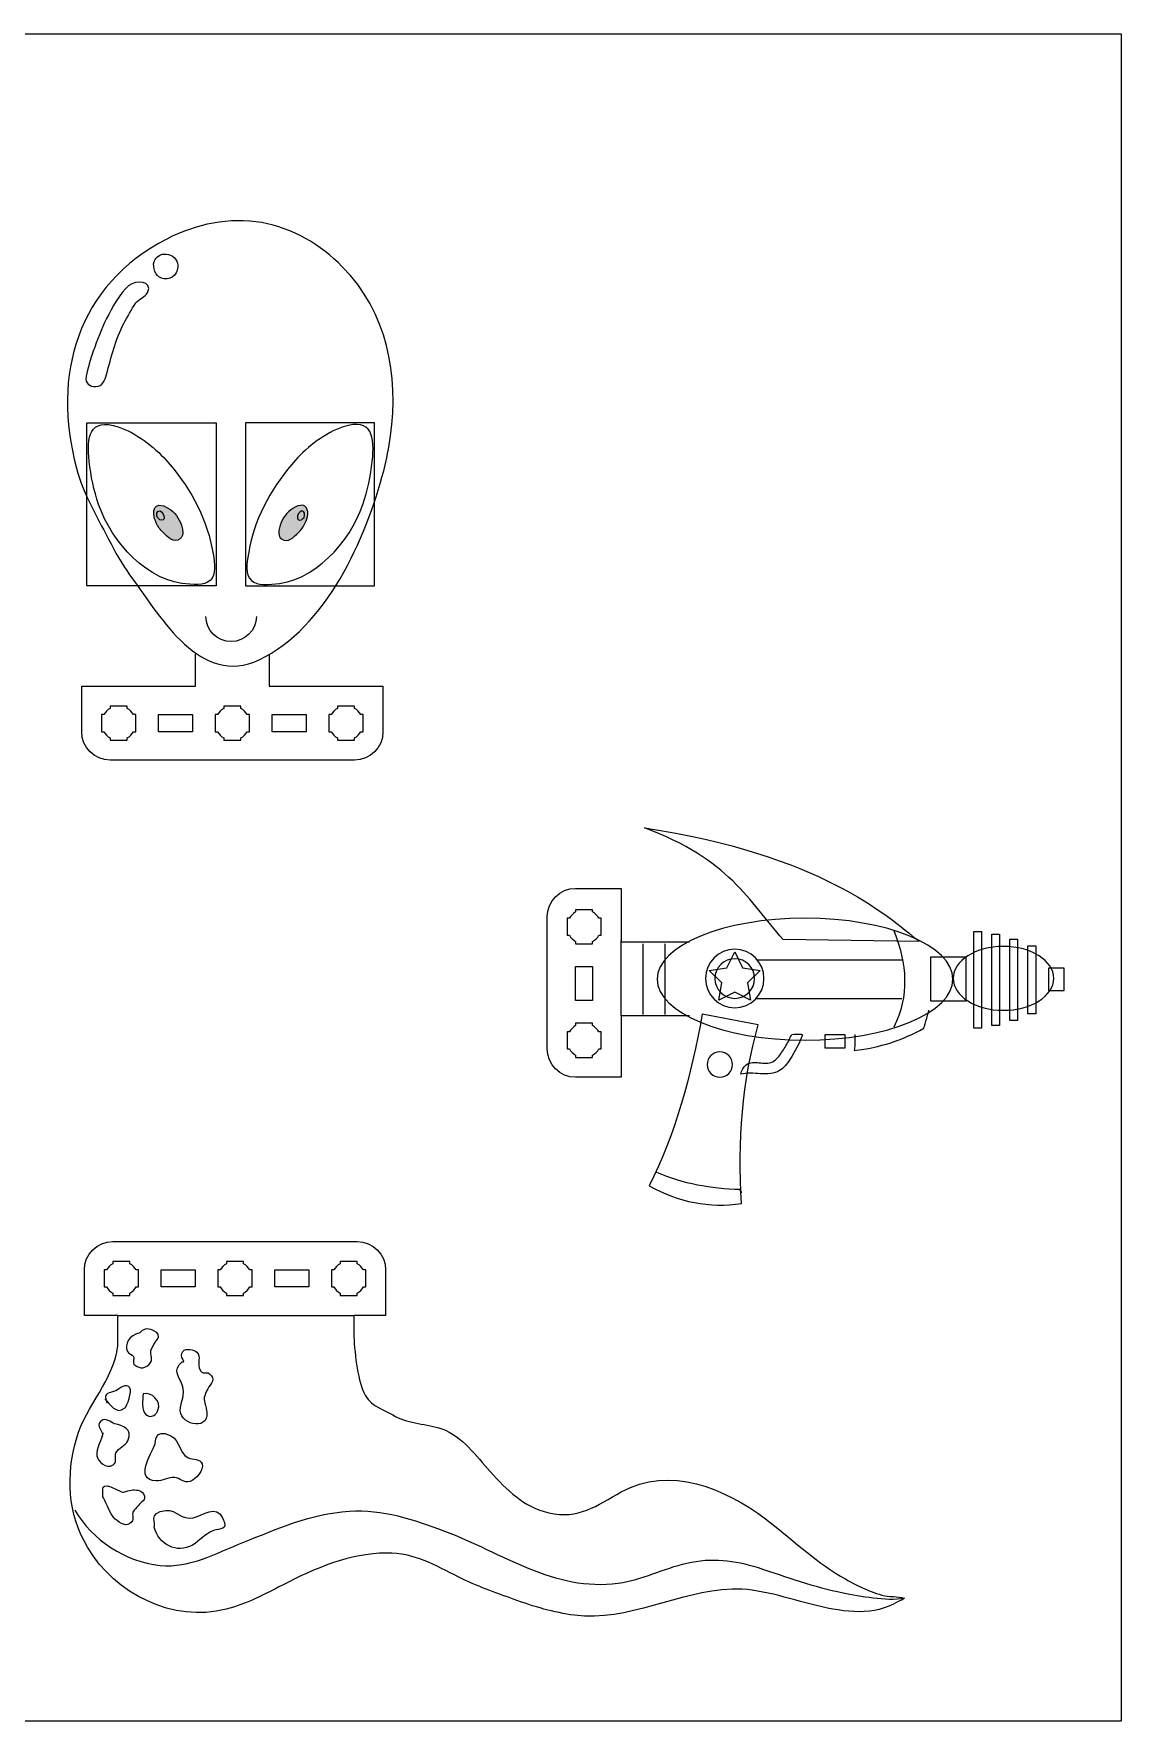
# Model space of a CAD drawing. Extents: x 0 to 879, y 0 to 842.
# Drawn here: x 336 to 879, y 0 to 842 of the extents above; entities that cross this region are included whole.
import ezdxf

# ---------------------------------------------------------------- set-up
doc = ezdxf.new("R2010")
doc.units = 0
doc.header["$MEASUREMENT"] = 0
doc.layers.add('LAYER_1', color=7, linetype='CONTINUOUS')

# ---------------------------------------------------------------- blocks, each defined once
blk = doc.blocks.new('BLOCK_4')
at = {"layer": 'LAYER_1'}
h = blk.add_hatch(color=250, dxfattribs=at)
h.dxf.hatch_style = 2
edge = h.paths.add_edge_path()
edge.add_spline(control_points=[(396.13, 602.17), (396.23, 600.66), (396.72, 599.1), (397.33, 597.82), (398.18, 596.04), (399.38, 594.43), (400.75, 593.06), (402.84, 590.98), (406.19, 587.37), (409.26, 589.93), (410.88, 591.29), (410.69, 593.6), (410.23, 595.46), (409.39, 598.89), (407.41, 602.32), (404.56, 604.41), (402.11, 606.21), (397.01, 608.62), (396.2, 603.95), (396.1, 603.38), (396.08, 602.78), (396.13, 602.17)], knot_values=[0, 0, 0, 0, 1, 1, 1, 2, 2, 2, 3, 3, 3, 4, 4, 4, 5, 5, 5, 6, 6, 6, 7, 7, 7, 7], degree=3, periodic=0)
edge.add_line((396.13, 602.17), (396.13, 602.17))
blk.add_lwpolyline([(362.79, 647.74), (427.2, 647.74), (427.2, 566.41), (362.79, 566.41), (362.79, 647.74)], dxfattribs=at)
for points, knots in [([(402.29, 629.15), (396.13, 636), (387.2, 642.83), (378.41, 645.74), (363.83, 650.57), (362.65, 640.67), (363.93, 628.55), (364.7, 621.34), (366.22, 614.01), (368.62, 607.09), (375.22, 588.08), (392.83, 568.17), (414.06, 567.24), (419.94, 566.98), (424.18, 567.05), (425.92, 571.86), (427.25, 575.55), (425.76, 581.86), (425.08, 585.56), (422.16, 601.41), (412.96, 617.28), (402.29, 629.15)], [0, 0, 0, 0, 1, 1, 1, 2, 2, 2, 3, 3, 3, 4, 4, 4, 5, 5, 5, 6, 6, 6, 7, 7, 7, 7]), ([(396.13, 602.17), (396.23, 600.66), (396.72, 599.1), (397.33, 597.82), (398.18, 596.04), (399.38, 594.43), (400.75, 593.06), (402.84, 590.98), (406.19, 587.37), (409.26, 589.93), (410.88, 591.29), (410.69, 593.6), (410.23, 595.46), (409.39, 598.89), (407.41, 602.32), (404.56, 604.41), (402.11, 606.21), (397.01, 608.62), (396.2, 603.95), (396.1, 603.38), (396.08, 602.78), (396.13, 602.17)], [0, 0, 0, 0, 1, 1, 1, 2, 2, 2, 3, 3, 3, 4, 4, 4, 5, 5, 5, 6, 6, 6, 7, 7, 7, 7]), ([(401.23, 600.28), (401.44, 601.63), (400.24, 603.67), (399.12, 603.86), (397.43, 604.13), (397.34, 601.49), (397.97, 600.55), (398.44, 599.86), (399.84, 598.74), (400.71, 599.37), (401.01, 599.59), (401.17, 599.91), (401.23, 600.28)], [0, 0, 0, 0, 1, 1, 1, 2, 2, 2, 3, 3, 3, 4, 4, 4, 4])]:
    blk.add_open_spline(points, degree=3, knots=knots, dxfattribs=at)
at = {"layer": 'LAYER_1', "color": 250}
for points in [[(402.29, 629.15), (396.13, 636), (387.2, 642.83), (378.41, 645.74), (363.83, 650.57), (362.65, 640.67), (363.93, 628.55), (364.7, 621.34), (366.22, 614.01), (368.62, 607.09), (375.22, 588.08), (392.83, 568.17), (414.06, 567.24), (419.94, 566.98), (424.18, 567.05), (425.92, 571.86), (427.25, 575.55), (425.76, 581.86), (425.08, 585.56), (422.16, 601.41), (412.96, 617.28), (402.29, 629.15)], [(396.13, 602.17), (396.23, 600.66), (396.72, 599.1), (397.33, 597.82), (398.18, 596.04), (399.38, 594.43), (400.75, 593.06), (402.84, 590.98), (406.19, 587.37), (409.26, 589.93), (410.88, 591.29), (410.69, 593.6), (410.23, 595.46), (409.39, 598.89), (407.41, 602.32), (404.56, 604.41), (402.11, 606.21), (397.01, 608.62), (396.2, 603.95), (396.1, 603.38), (396.08, 602.78), (396.13, 602.17)]]:
    blk.add_open_spline(points, degree=3, knots=[0, 0, 0, 0, 1, 1, 1, 2, 2, 2, 3, 3, 3, 4, 4, 4, 5, 5, 5, 6, 6, 6, 7, 7, 7, 7], dxfattribs=at)
blk = doc.blocks.new('BLOCK_5')
at = {"layer": 'LAYER_1'}
h = blk.add_hatch(color=250, dxfattribs=at)
h.dxf.hatch_style = 2
edge = h.paths.add_edge_path()
edge.add_spline(control_points=[(472.87, 602.17), (472.76, 600.66), (472.27, 599.09), (471.67, 597.82), (470.82, 596.04), (469.62, 594.43), (468.24, 593.06), (466.16, 590.98), (462.81, 587.37), (459.74, 589.93), (458.11, 591.29), (458.31, 593.6), (458.77, 595.46), (459.61, 598.89), (461.59, 602.32), (464.44, 604.41), (466.89, 606.21), (471.99, 608.62), (472.8, 603.95), (472.89, 603.38), (472.91, 602.78), (472.87, 602.17)], knot_values=[0, 0, 0, 0, 1, 1, 1, 2, 2, 2, 3, 3, 3, 4, 4, 4, 5, 5, 5, 6, 6, 6, 7, 7, 7, 7], degree=3, periodic=0)
edge.add_line((472.87, 602.17), (472.87, 602.17))
blk.add_lwpolyline([(506.2, 647.74), (441.79, 647.74), (441.79, 566.41), (506.2, 566.41), (506.2, 647.74)], dxfattribs=at)
for points, knots in [([(466.71, 629.15), (472.87, 636), (481.79, 642.83), (490.58, 645.74), (505.17, 650.57), (506.35, 640.67), (505.06, 628.55), (504.29, 621.34), (502.77, 614.01), (500.37, 607.09), (493.78, 588.08), (476.17, 568.17), (454.94, 567.24), (449.05, 566.98), (444.82, 567.05), (443.08, 571.85), (441.74, 575.55), (443.23, 581.86), (443.91, 585.56), (446.84, 601.41), (456.04, 617.28), (466.71, 629.15)], [0, 0, 0, 0, 1, 1, 1, 2, 2, 2, 3, 3, 3, 4, 4, 4, 5, 5, 5, 6, 6, 6, 7, 7, 7, 7]), ([(472.87, 602.17), (472.76, 600.66), (472.27, 599.09), (471.67, 597.82), (470.82, 596.04), (469.62, 594.43), (468.24, 593.06), (466.16, 590.98), (462.81, 587.37), (459.74, 589.93), (458.11, 591.29), (458.31, 593.6), (458.77, 595.46), (459.61, 598.89), (461.59, 602.32), (464.44, 604.41), (466.89, 606.21), (471.99, 608.62), (472.8, 603.95), (472.89, 603.38), (472.91, 602.78), (472.87, 602.17)], [0, 0, 0, 0, 1, 1, 1, 2, 2, 2, 3, 3, 3, 4, 4, 4, 5, 5, 5, 6, 6, 6, 7, 7, 7, 7]), ([(467.77, 600.28), (467.56, 601.63), (468.75, 603.67), (469.88, 603.86), (471.56, 604.13), (471.66, 601.49), (471.03, 600.55), (470.56, 599.86), (469.15, 598.74), (468.29, 599.37), (467.99, 599.59), (467.83, 599.91), (467.77, 600.28)], [0, 0, 0, 0, 1, 1, 1, 2, 2, 2, 3, 3, 3, 4, 4, 4, 4])]:
    blk.add_open_spline(points, degree=3, knots=knots, dxfattribs=at)
at = {"layer": 'LAYER_1', "color": 250}
for points in [[(466.71, 629.15), (472.87, 636), (481.79, 642.83), (490.58, 645.74), (505.17, 650.57), (506.35, 640.67), (505.06, 628.55), (504.29, 621.34), (502.77, 614.01), (500.37, 607.09), (493.78, 588.08), (476.17, 568.17), (454.94, 567.24), (449.05, 566.98), (444.82, 567.05), (443.08, 571.85), (441.74, 575.55), (443.23, 581.86), (443.91, 585.56), (446.84, 601.41), (456.04, 617.28), (466.71, 629.15)], [(472.87, 602.17), (472.76, 600.66), (472.27, 599.09), (471.67, 597.82), (470.82, 596.04), (469.62, 594.43), (468.24, 593.06), (466.16, 590.98), (462.81, 587.37), (459.74, 589.93), (458.11, 591.29), (458.31, 593.6), (458.77, 595.46), (459.61, 598.89), (461.59, 602.32), (464.44, 604.41), (466.89, 606.21), (471.99, 608.62), (472.8, 603.95), (472.89, 603.38), (472.91, 602.78), (472.87, 602.17)]]:
    blk.add_open_spline(points, degree=3, knots=[0, 0, 0, 0, 1, 1, 1, 2, 2, 2, 3, 3, 3, 4, 4, 4, 5, 5, 5, 6, 6, 6, 7, 7, 7, 7], dxfattribs=at)
blk = doc.blocks.new('BLOCK_2')
at = {"layer": 'LAYER_1'}
for points in [[(0, 841.89), (878.58, 841.89), (878.58, 0), (0, 0), (0, 841.89)], [(808.92, 345.72), (805.08, 345.72), (805.08, 394.06), (808.92, 394.06), (808.92, 345.72)], [(817.92, 347.13), (814.08, 347.13), (814.08, 392.65), (817.92, 392.65), (817.92, 347.13)], [(826.92, 349.65), (823.08, 349.65), (823.08, 390.13), (826.92, 390.13), (826.92, 349.65)], [(685.83, 383.85), (689.76, 375.89), (698.55, 374.61), (692.19, 368.42), (693.69, 359.67), (685.83, 363.8), (677.98, 359.67), (679.48, 368.42), (673.12, 374.61), (681.91, 375.89), (685.83, 383.85)], [(801.25, 381.12), (783.45, 381.12), (783.45, 359.45), (801.25, 359.45), (801.25, 381.12)], [(835.92, 352.9), (832.08, 352.9), (832.08, 386.88), (835.92, 386.88), (835.92, 352.9)], [(850.08, 375.64), (842.31, 375.64), (842.31, 364.54), (850.08, 364.54), (850.08, 375.64)]]:
    blk.add_lwpolyline(points, dxfattribs=at)
at = {"layer": 'LAYER_1', "color": 7}
for points in [[(398.42, 502.19), (415.43, 502.19), (415.43, 493.68), (398.42, 493.68), (398.42, 502.19)], [(455.11, 502.19), (472.12, 502.19), (472.12, 493.68), (455.11, 493.68), (455.11, 502.19)], [(614.98, 359.52), (606.48, 359.52), (606.48, 376.53), (614.98, 376.53), (614.98, 359.52)], [(416.76, 216.65), (399.75, 216.65), (399.75, 225.16), (416.76, 225.16), (416.76, 216.65)], [(473.45, 216.65), (456.44, 216.65), (456.44, 225.16), (473.45, 225.16), (473.45, 216.65)]]:
    blk.add_lwpolyline(points, dxfattribs=at)
at = {"layer": 'LAYER_1', "color": 250}
for points in [[(629.16, 351.95), (629.16, 389.53)], [(640.09, 352.61), (640.09, 387.87)], [(651.09, 352.61), (651.09, 387.87)], [(808.92, 345.72), (805.08, 345.72), (805.08, 394.06), (808.92, 394.06), (808.92, 345.72)], [(817.92, 347.13), (814.08, 347.13), (814.08, 392.65), (817.92, 392.65), (817.92, 347.13)], [(826.92, 349.65), (823.08, 349.65), (823.08, 390.13), (826.92, 390.13), (826.92, 349.65)], [(685.83, 383.85), (689.76, 375.89), (698.55, 374.61), (692.19, 368.42), (693.69, 359.67), (685.83, 363.8), (677.98, 359.67), (679.48, 368.42), (673.12, 374.61), (681.91, 375.89), (685.83, 383.85)], [(697.05, 379.86), (769.21, 379.86)], [(801.25, 381.12), (783.45, 381.12), (783.45, 359.45), (801.25, 359.45), (801.25, 381.12)], [(835.92, 352.9), (832.08, 352.9), (832.08, 386.88), (835.92, 386.88), (835.92, 352.9)], [(850.08, 375.64), (842.31, 375.64), (842.31, 364.54), (850.08, 364.54), (850.08, 375.64)], [(696.55, 360.64), (769.21, 360.64)], [(740.75, 335.72), (730.88, 335.72), (730.88, 342.68), (740.75, 342.68), (740.75, 335.72)], [(378.17, 202.48), (415.02, 202.48)], [(415.03, 202.49), (459.17, 202.49)], [(459.16, 202.48), (495.8, 202.48)]]:
    blk.add_lwpolyline(points, dxfattribs=at)
for points, knots in [([(514.19, 641.23), (513.39, 635.4), (512.23, 629.61), (510.76, 623.91), (502.02, 590.05), (482.1, 545.48), (448.73, 529.6), (419.54, 515.71), (399.65, 550.76), (385.62, 569.85), (381.36, 575.64), (378.06, 580.98), (374.8, 587.34), (368.37, 599.89), (361.26, 611.42), (357.55, 625.22), (345.04, 671.76), (358.01, 716.53), (402.61, 739.48), (417.12, 746.95), (433.95, 750.49), (450.03, 747.66), (465.29, 744.98), (479.25, 736.7), (490.14, 725.68), (512.66, 702.89), (518.34, 671.61), (514.19, 641.23)], [0, 0, 0, 0, 1, 1, 1, 2, 2, 2, 3, 3, 3, 4, 4, 4, 5, 5, 5, 6, 6, 6, 7, 7, 7, 8, 8, 8, 9, 9, 9, 9]), ([(408.04, 725.2), (408.37, 728.4), (406.51, 731.01), (403.41, 731.76), (400.19, 732.55), (398.17, 731.29), (396.72, 729.23), (395.05, 727.09), (396.59, 721.88), (398.64, 720.57), (402.02, 718.4), (406.69, 719.8), (407.82, 724), (407.93, 724.4), (408, 724.81), (408.04, 725.2)], [0, 0, 0, 0, 1, 1, 1, 2, 2, 2, 3, 3, 3, 4, 4, 4, 5, 5, 5, 5]), ([(362.33, 670.62), (362.35, 670.75), (362.37, 670.88), (362.4, 671.01), (363.18, 674.87), (364.59, 679.73), (365.92, 683.49), (367.93, 689.12), (369.84, 694.45), (372.6, 699.77), (375.46, 705.28), (378.85, 712.2), (383.7, 716.26), (387.04, 719.05), (395.85, 718.75), (393.01, 712.83), (391.93, 710.57), (388.7, 709.71), (387.17, 707.57), (384.95, 704.48), (382.96, 700.68), (381.17, 697.31), (376.83, 689.13), (375.06, 680.64), (372.51, 671.89), (371.62, 668.85), (370.7, 666.08), (367.17, 665.89), (364.02, 665.72), (361.89, 667.49), (362.33, 670.62)], [0, 0, 0, 0, 1, 1, 1, 2, 2, 2, 3, 3, 3, 4, 4, 4, 5, 5, 5, 6, 6, 6, 7, 7, 7, 8, 8, 8, 9, 9, 9, 10, 10, 10, 10]), ([(777.82, 389.08), (761.55, 402.18), (728.14, 432.37), (640.78, 445.73), (683.1, 429.98), (692.83, 409.4), (709.94, 390.09), (709.94, 390.09), (777.82, 389.08), (777.82, 389.08)], [0, 0, 0, 0, 1, 1, 1, 2, 2, 2, 3, 3, 3, 3]), ([(663.26, 351.95), (663.26, 351.95), (629.16, 351.95), (629.16, 351.95), (629.16, 351.95), (629.16, 321.26), (629.16, 321.26), (629.16, 321.26), (606.48, 321.26), (606.48, 321.26), (598.65, 321.26), (592.31, 327.61), (592.31, 335.43), (592.31, 335.43), (592.31, 401.32), (592.31, 401.32), (592.31, 409.15), (598.65, 415.5), (606.48, 415.5), (606.48, 415.5), (629.16, 415.5), (629.16, 415.5), (629.16, 415.5), (629.16, 388.8), (629.16, 388.8), (629.16, 388.8), (663.26, 388.8), (663.26, 388.8)], [0, 0, 0, 0, 1, 1, 1, 2, 2, 2, 3, 3, 3, 4, 4, 4, 5, 5, 5, 6, 6, 6, 7, 7, 7, 8, 8, 8, 9, 9, 9, 9]), ([(794.68, 370.21), (794.68, 353.41), (761.66, 339.79), (720.92, 339.79), (680.17, 339.79), (647.15, 353.41), (647.15, 370.21), (647.15, 387.01), (680.17, 400.63), (720.92, 400.63), (761.66, 400.63), (794.68, 387.01), (794.68, 370.21)], [0, 0, 0, 0, 1, 1, 1, 2, 2, 2, 3, 3, 3, 4, 4, 4, 4]), ([(700.42, 370.53), (700.42, 362.48), (693.89, 355.95), (685.83, 355.95), (677.78, 355.95), (671.25, 362.48), (671.25, 370.53), (671.25, 378.59), (677.78, 385.12), (685.83, 385.12), (693.89, 385.12), (700.42, 378.59), (700.42, 370.53)], [0, 0, 0, 0, 1, 1, 1, 2, 2, 2, 3, 3, 3, 4, 4, 4, 4]), ([(695.73, 370.53), (695.73, 365.07), (691.3, 360.64), (685.83, 360.64), (680.37, 360.64), (675.94, 365.07), (675.94, 370.53), (675.94, 376), (680.37, 380.43), (685.83, 380.43), (691.3, 380.43), (695.73, 376), (695.73, 370.53)], [0, 0, 0, 0, 1, 1, 1, 2, 2, 2, 3, 3, 3, 4, 4, 4, 4]), ([(844.92, 370.62), (844.92, 361.82), (833.69, 354.68), (819.83, 354.68), (805.98, 354.68), (794.75, 361.82), (794.75, 370.62), (794.75, 379.42), (805.98, 386.56), (819.83, 386.56), (833.69, 386.56), (844.92, 379.42), (844.92, 370.62)], [0, 0, 0, 0, 1, 1, 1, 2, 2, 2, 3, 3, 3, 4, 4, 4, 4]), ([(745.75, 342.65), (745.75, 342.65), (745.95, 337.08), (745.44, 334.6), (758.29, 336.1), (769.5, 339.79), (780.14, 345.78), (780.14, 345.78), (781.95, 352.3), (782.71, 354.68)], [0, 0, 0, 0, 1, 1, 1, 2, 2, 2, 3, 3, 3, 3]), ([(689.19, 258.3), (673.19, 255.97), (657.86, 258.93), (643.2, 267.11), (656.06, 292.68), (664.05, 321.83), (669.67, 352.74), (669.67, 352.74), (697.6, 347.38), (697.6, 347.38), (689.54, 319.36), (687.21, 289.51), (689.19, 258.3)], [0, 0, 0, 0, 1, 1, 1, 2, 2, 2, 3, 3, 3, 4, 4, 4, 4]), ([(719.56, 342.51), (718.05, 337.89), (715.93, 334.14), (713.29, 330.07), (711.92, 327.97), (710.36, 325.9), (708.2, 324.62), (705.38, 322.95), (701.91, 322.86), (698.63, 323.05), (695.35, 323.23), (692.01, 323.64), (688.83, 322.81), (689.33, 324.58), (690.05, 326.4), (691.52, 327.5), (693.33, 328.84), (695.79, 328.77), (698.03, 328.53), (700.26, 328.29), (702.64, 327.97), (704.67, 328.94), (705.91, 329.54), (706.88, 330.55), (707.75, 331.61), (709.13, 333.29), (710.31, 335.12), (711.38, 337.01), (711.93, 337.97), (712.45, 338.95), (712.94, 339.93), (713.37, 340.78), (713.69, 341.92), (714.32, 342.64)], [0, 0, 0, 0, 1, 1, 1, 2, 2, 2, 3, 3, 3, 4, 4, 4, 5, 5, 5, 6, 6, 6, 7, 7, 7, 8, 8, 8, 9, 9, 9, 10, 10, 10, 11, 11, 11, 11]), ([(684.72, 327.62), (684.72, 324.14), (681.89, 321.31), (678.4, 321.31), (674.91, 321.31), (672.08, 324.14), (672.08, 327.62), (672.08, 331.11), (674.91, 333.94), (678.4, 333.94), (681.89, 333.94), (684.72, 331.11), (684.72, 327.62)], [0, 0, 0, 0, 1, 1, 1, 2, 2, 2, 3, 3, 3, 4, 4, 4, 4]), ([(646.77, 273.87), (660.08, 268.29), (674.03, 265.82), (688.35, 265.38), (688.2, 264.87), (689.24, 263.99), (689.08, 263.59)], [0, 0, 0, 0, 1, 1, 1, 2, 2, 2, 2]), ([(361.49, 219.08), (361.49, 219.08), (361.49, 202.49), (361.49, 202.49), (361.49, 202.49), (378.18, 202.49), (378.18, 202.49), (378.18, 202.49), (378.18, 189.47), (378.19, 187.23), (376.51, 171.02), (362.18, 157.01), (357.67, 141.35), (352.24, 122.54), (353.12, 103.65), (363.08, 86.77), (376.92, 63.31), (405.8, 49.13), (432.2, 55.87), (442.35, 58.46), (451.05, 63.09), (460.26, 67.9), (476.43, 76.36), (493.58, 83.64), (512.22, 83.93), (525.89, 84.14), (536.52, 77.8), (548.25, 71.86), (556.74, 67.57), (566.9, 64.05), (575.86, 60.77), (585.48, 57.25), (595.72, 54.2), (605.89, 52.88), (632.73, 49.39), (657.46, 64.9), (684.47, 65.93), (710.7, 66.94), (743.19, 45.06), (767.32, 59.71), (768.44, 60.19), (769.53, 60.74), (770.56, 61.41), (766.96, 62.47), (762.96, 61.92), (759.19, 62.97), (751.88, 64.99), (745.1, 68.58), (738.6, 72.39), (725.07, 80.34), (713.64, 91.59), (701.14, 101.01), (681.2, 116.04), (653.23, 127.92), (629.24, 114.43), (617.15, 107.62), (607.69, 100.53), (593.16, 103.98), (580.5, 106.98), (572.33, 115.29), (563.93, 124.57), (556.84, 132.41), (550.01, 142.16), (539.71, 145.91), (532.46, 148.56), (523.45, 148.22), (516.73, 152.08), (508.99, 156.51), (503.23, 157.35), (500.21, 165.49), (497.39, 173.09), (495.81, 187.04), (495.81, 195.39), (495.81, 195.39), (495.81, 202.49), (495.81, 202.49), (495.81, 202.49), (511.72, 202.49), (511.72, 202.49), (511.72, 202.49), (511.72, 225.16), (511.72, 225.16), (511.72, 232.99), (505.38, 239.34), (497.55, 239.34), (497.55, 239.34), (375.66, 239.34), (375.66, 239.34), (367.83, 239.34), (361.49, 232.99), (361.49, 225.16), (361.49, 225.16), (361.49, 219.08), (361.49, 219.08)], [0, 0, 0, 0, 1, 1, 1, 2, 2, 2, 3, 3, 3, 4, 4, 4, 5, 5, 5, 6, 6, 6, 7, 7, 7, 8, 8, 8, 9, 9, 9, 10, 10, 10, 11, 11, 11, 12, 12, 12, 13, 13, 13, 14, 14, 14, 15, 15, 15, 16, 16, 16, 17, 17, 17, 18, 18, 18, 19, 19, 19, 20, 20, 20, 21, 21, 21, 22, 22, 22, 23, 23, 23, 24, 24, 24, 25, 25, 25, 26, 26, 26, 27, 27, 27, 28, 28, 28, 29, 29, 29, 30, 30, 30, 31, 31, 31, 31]), ([(394.94, 181.71), (395.14, 180.47), (395.13, 179.32), (393.65, 177.88), (391.15, 175.45), (388.01, 176.22), (386.23, 178.14), (385.74, 178.66), (386.39, 181.16), (385.98, 181.93), (385.44, 182.95), (383.38, 183.39), (382.98, 184.39), (381.47, 188.17), (383.57, 192.46), (389.17, 193.83), (390.71, 195.48), (392.52, 196.46), (395.75, 195.01), (402.09, 192.17), (395.45, 189.44), (394.72, 184.89), (394.53, 183.67), (394.8, 182.67), (394.94, 181.71)], [0, 0, 0, 0, 1, 1, 1, 2, 2, 2, 3, 3, 3, 4, 4, 4, 5, 5, 5, 6, 6, 6, 7, 7, 7, 8, 8, 8, 8]), ([(410.25, 179.39), (405.36, 174.9), (408.54, 172.46), (410.26, 167.91), (412.32, 162.46), (409.2, 159.74), (409.35, 154.85), (409.58, 147.49), (425.26, 144.33), (422.25, 156.16), (421.19, 160.32), (420.57, 160.85), (422.49, 164.94), (423.64, 167.37), (426.96, 169.92), (424.96, 172.39), (422.17, 175.83), (420.39, 171.38), (418.74, 176.34), (417.9, 178.88), (419.73, 181.93), (417.56, 184.16), (416.24, 185.53), (412.15, 186.26), (410.61, 184.54), (408.21, 181.84), (413.06, 178.46), (410.25, 179.39)], [0, 0, 0, 0, 1, 1, 1, 2, 2, 2, 3, 3, 3, 4, 4, 4, 5, 5, 5, 6, 6, 6, 7, 7, 7, 8, 8, 8, 9, 9, 9, 9]), ([(371.75, 160.89), (374.19, 158.17), (377.47, 152.86), (381.52, 156.13), (383, 157.34), (385.32, 164.53), (384.15, 166.29), (382.22, 169.2), (378.91, 165.66), (377.25, 164.89), (374.24, 163.5), (370.44, 164.52), (372.75, 158.89)], [0, 0, 0, 0, 1, 1, 1, 2, 2, 2, 3, 3, 3, 4, 4, 4, 4]), ([(397.24, 153.52), (395.96, 152.01), (394.07, 151.51), (392.22, 152.97), (389.75, 154.92), (390.7, 160.53), (390.76, 163.27), (394.85, 164.65), (400.06, 159.6), (398.21, 155.14), (397.95, 154.53), (397.62, 153.98), (397.24, 153.52)], [0, 0, 0, 0, 1, 1, 1, 2, 2, 2, 3, 3, 3, 4, 4, 4, 4]), ([(370.75, 143.89), (370.46, 140.81), (367.13, 136.06), (367.75, 132.39), (368.21, 129.72), (372.37, 125.63), (375.78, 127.87), (378.31, 129.51), (376.25, 131.79), (377.22, 133.91), (378.42, 136.5), (381.94, 137.32), (383.16, 139.89), (386.11, 146.1), (380.36, 147.39), (376.64, 148.38), (374.48, 148.95), (372.15, 151.92), (369.76, 149.79), (366.65, 147), (371.7, 144.77), (370.25, 141.89)], [0, 0, 0, 0, 1, 1, 1, 2, 2, 2, 3, 3, 3, 4, 4, 4, 5, 5, 5, 6, 6, 6, 7, 7, 7, 7]), ([(396.75, 138.39), (394.96, 132.99), (386.24, 120.67), (397.25, 119.88), (400.52, 119.64), (403.09, 122), (406.44, 121.64), (409.38, 121.33), (410.98, 118.67), (414.29, 119.62), (416.78, 120.33), (421.31, 125.48), (420.29, 128.41), (419.32, 131.18), (415.62, 130.25), (413.28, 131.5), (408.15, 134.24), (409.57, 139.97), (404.56, 142.45), (395.98, 146.71), (397.07, 138.51), (396.75, 138.39)], [0, 0, 0, 0, 1, 1, 1, 2, 2, 2, 3, 3, 3, 4, 4, 4, 5, 5, 5, 6, 6, 6, 7, 7, 7, 7]), ([(370.75, 111.89), (371.39, 111.98), (374.17, 103.08), (376.87, 100.87), (379.43, 98.76), (382.64, 96.49), (385.16, 99.49), (386.34, 100.91), (385.12, 102.88), (385.74, 104.28), (386.54, 106.1), (387.25, 106.05), (388.28, 107.51), (389.67, 109.52), (392.67, 110.17), (391, 113.39), (389.99, 115.37), (386.91, 115.63), (384.76, 115.3), (379.77, 114.54), (382.32, 113.15), (377.49, 115.66), (368.87, 120.13), (370.88, 115.35), (370.75, 111.89)], [0, 0, 0, 0, 1, 1, 1, 2, 2, 2, 3, 3, 3, 4, 4, 4, 5, 5, 5, 6, 6, 6, 7, 7, 7, 8, 8, 8, 8]), ([(356.75, 105.39), (365.37, 90.26), (382.06, 79.55), (399.24, 77.77), (413.98, 76.24), (427.34, 83.92), (440.49, 89.14), (458.11, 96.13), (474.16, 103.54), (493.54, 104.79), (510.23, 105.87), (525.63, 100.67), (541.05, 94.9), (569.53, 84.23), (595.81, 64.49), (627.76, 68.91), (639.52, 70.53), (650.39, 76.22), (661.99, 78.91), (674.19, 81.74), (685.69, 80.44), (697.46, 76.63), (711.59, 72.07), (725.25, 66.97), (739.83, 64.13), (748.59, 62.44), (760.75, 59.89), (770.56, 61.41)], [0, 0, 0, 0, 1, 1, 1, 2, 2, 2, 3, 3, 3, 4, 4, 4, 5, 5, 5, 6, 6, 6, 7, 7, 7, 8, 8, 8, 9, 9, 9, 9]), ([(396.25, 96.89), (398.57, 88.37), (407.56, 83.23), (415.5, 87.92), (418.86, 89.9), (421.66, 93.47), (425.81, 95.12), (429.24, 96.47), (433.38, 94.86), (430.56, 101.09), (427.19, 108.54), (420.8, 102.56), (415.76, 101.49), (409.88, 100.24), (407.6, 105.64), (402.04, 105.14), (392.95, 104.31), (397.52, 98.17), (396.25, 96.89)], [0, 0, 0, 0, 1, 1, 1, 2, 2, 2, 3, 3, 3, 4, 4, 4, 5, 5, 5, 6, 6, 6, 6])]:
    blk.add_open_spline(points, degree=3, knots=knots, dxfattribs=at)
at = {"layer": 'LAYER_1', "color": 7}
for points, knots in [([(447.26, 551.23), (447.26, 551.23), (447.26, 551.23), (447.26, 551.23), (447.26, 544.28), (441.61, 538.63), (434.66, 538.63), (434.66, 538.63), (434.68, 538.63), (434.68, 538.63), (427.72, 538.63), (422.08, 544.28), (422.08, 551.23)], [0, 0, 0, 0, 1, 1, 1, 2, 2, 2, 3, 3, 3, 4, 4, 4, 4]), ([(453.7, 532.33), (453.7, 532.33), (453.7, 516.36), (453.7, 516.36), (453.7, 516.36), (510.39, 516.36), (510.39, 516.36), (510.39, 516.36), (510.39, 493.68), (510.39, 493.68), (510.39, 485.86), (504.04, 479.51), (496.22, 479.51), (496.22, 479.51), (374.33, 479.51), (374.33, 479.51), (366.5, 479.51), (360.15, 485.86), (360.15, 493.68), (360.15, 493.68), (360.15, 516.36), (360.15, 516.36), (360.15, 516.36), (416.85, 516.36), (416.85, 516.36), (416.85, 516.36), (416.85, 532.33), (416.85, 532.33)], [0, 0, 0, 0, 1, 1, 1, 2, 2, 2, 3, 3, 3, 4, 4, 4, 5, 5, 5, 6, 6, 6, 7, 7, 7, 8, 8, 8, 9, 9, 9, 9]), ([(370.07, 502.19), (370.07, 502.19), (371.21, 502.19), (371.21, 502.19), (371.96, 503.48), (373.03, 504.55), (374.33, 505.3), (374.33, 505.3), (374.33, 506.44), (374.33, 506.44), (374.33, 506.44), (378.58, 506.44), (378.58, 506.44), (378.58, 506.44), (382.83, 506.44), (382.83, 506.44), (382.83, 506.44), (382.83, 505.3), (382.83, 505.3), (384.12, 504.55), (385.2, 503.48), (385.94, 502.19), (385.94, 502.19), (387.08, 502.19), (387.08, 502.19), (387.08, 502.19), (387.08, 497.93), (387.08, 497.93), (387.08, 497.93), (387.08, 493.68), (387.08, 493.68), (387.08, 493.68), (385.94, 493.68), (385.94, 493.68), (385.2, 492.39), (384.12, 491.31), (382.83, 490.57), (382.83, 490.57), (382.83, 489.43), (382.83, 489.43), (382.83, 489.43), (378.58, 489.43), (378.58, 489.43), (378.58, 489.43), (374.33, 489.43), (374.33, 489.43), (374.33, 489.43), (374.33, 490.57), (374.33, 490.57), (373.03, 491.31), (371.96, 492.39), (371.21, 493.68), (371.21, 493.68), (370.07, 493.68), (370.07, 493.68), (370.07, 493.68), (370.07, 497.93), (370.07, 497.93), (370.07, 497.93), (370.07, 502.19), (370.07, 502.19)], [0, 0, 0, 0, 1, 1, 1, 2, 2, 2, 3, 3, 3, 4, 4, 4, 5, 5, 5, 6, 6, 6, 7, 7, 7, 8, 8, 8, 9, 9, 9, 10, 10, 10, 11, 11, 11, 12, 12, 12, 13, 13, 13, 14, 14, 14, 15, 15, 15, 16, 16, 16, 17, 17, 17, 18, 18, 18, 19, 19, 19, 20, 20, 20, 20]), ([(426.77, 502.19), (426.77, 502.19), (427.9, 502.19), (427.9, 502.19), (428.65, 503.48), (429.73, 504.55), (431.02, 505.3), (431.02, 505.3), (431.02, 506.44), (431.02, 506.44), (431.02, 506.44), (435.27, 506.44), (435.27, 506.44), (435.27, 506.44), (439.52, 506.44), (439.52, 506.44), (439.52, 506.44), (439.52, 505.3), (439.52, 505.3), (440.81, 504.55), (441.89, 503.48), (442.64, 502.19), (442.64, 502.19), (443.77, 502.19), (443.77, 502.19), (443.77, 502.19), (443.77, 497.93), (443.77, 497.93), (443.77, 497.93), (443.77, 493.68), (443.77, 493.68), (443.77, 493.68), (442.64, 493.68), (442.64, 493.68), (441.89, 492.39), (440.81, 491.31), (439.52, 490.57), (439.52, 490.57), (439.52, 489.43), (439.52, 489.43), (439.52, 489.43), (435.27, 489.43), (435.27, 489.43), (435.27, 489.43), (431.02, 489.43), (431.02, 489.43), (431.02, 489.43), (431.02, 490.57), (431.02, 490.57), (429.73, 491.31), (428.65, 492.39), (427.9, 493.68), (427.9, 493.68), (426.77, 493.68), (426.77, 493.68), (426.77, 493.68), (426.77, 497.93), (426.77, 497.93), (426.77, 497.93), (426.77, 502.19), (426.77, 502.19)], [0, 0, 0, 0, 1, 1, 1, 2, 2, 2, 3, 3, 3, 4, 4, 4, 5, 5, 5, 6, 6, 6, 7, 7, 7, 8, 8, 8, 9, 9, 9, 10, 10, 10, 11, 11, 11, 12, 12, 12, 13, 13, 13, 14, 14, 14, 15, 15, 15, 16, 16, 16, 17, 17, 17, 18, 18, 18, 19, 19, 19, 20, 20, 20, 20]), ([(483.46, 502.19), (483.46, 502.19), (484.6, 502.19), (484.6, 502.19), (485.34, 503.48), (486.42, 504.55), (487.71, 505.3), (487.71, 505.3), (487.71, 506.44), (487.71, 506.44), (487.71, 506.44), (491.96, 506.44), (491.96, 506.44), (491.96, 506.44), (496.21, 506.44), (496.21, 506.44), (496.21, 506.44), (496.21, 505.3), (496.21, 505.3), (497.5, 504.55), (498.58, 503.48), (499.33, 502.19), (499.33, 502.19), (500.47, 502.19), (500.47, 502.19), (500.47, 502.19), (500.47, 497.93), (500.47, 497.93), (500.47, 497.93), (500.47, 493.68), (500.47, 493.68), (500.47, 493.68), (499.33, 493.68), (499.33, 493.68), (498.58, 492.39), (497.5, 491.31), (496.21, 490.57), (496.21, 490.57), (496.21, 489.43), (496.21, 489.43), (496.21, 489.43), (491.96, 489.43), (491.96, 489.43), (491.96, 489.43), (487.71, 489.43), (487.71, 489.43), (487.71, 489.43), (487.71, 490.57), (487.71, 490.57), (486.42, 491.31), (485.34, 492.39), (484.6, 493.68), (484.6, 493.68), (483.46, 493.68), (483.46, 493.68), (483.46, 493.68), (483.46, 497.93), (483.46, 497.93), (483.46, 497.93), (483.46, 502.19), (483.46, 502.19)], [0, 0, 0, 0, 1, 1, 1, 2, 2, 2, 3, 3, 3, 4, 4, 4, 5, 5, 5, 6, 6, 6, 7, 7, 7, 8, 8, 8, 9, 9, 9, 10, 10, 10, 11, 11, 11, 12, 12, 12, 13, 13, 13, 14, 14, 14, 15, 15, 15, 16, 16, 16, 17, 17, 17, 18, 18, 18, 19, 19, 19, 20, 20, 20, 20]), ([(619.23, 392.12), (619.23, 392.12), (618.1, 392.12), (618.1, 392.12), (617.35, 390.83), (616.27, 389.75), (614.98, 389.01), (614.98, 389.01), (614.98, 387.87), (614.98, 387.87), (614.98, 387.87), (610.73, 387.87), (610.73, 387.87), (610.73, 387.87), (606.48, 387.87), (606.48, 387.87), (606.48, 387.87), (606.48, 389.01), (606.48, 389.01), (605.19, 389.75), (604.11, 390.83), (603.36, 392.12), (603.36, 392.12), (602.23, 392.12), (602.23, 392.12), (602.23, 392.12), (602.23, 396.37), (602.23, 396.37), (602.23, 396.37), (602.23, 400.63), (602.23, 400.63), (602.23, 400.63), (603.36, 400.63), (603.36, 400.63), (604.11, 401.92), (605.19, 402.99), (606.48, 403.74), (606.48, 403.74), (606.48, 404.88), (606.48, 404.88), (606.48, 404.88), (610.73, 404.88), (610.73, 404.88), (610.73, 404.88), (614.98, 404.88), (614.98, 404.88), (614.98, 404.88), (614.98, 403.74), (614.98, 403.74), (616.27, 402.99), (617.35, 401.92), (618.1, 400.63), (618.1, 400.63), (619.23, 400.63), (619.23, 400.63), (619.23, 400.63), (619.23, 396.37), (619.23, 396.37), (619.23, 396.37), (619.23, 392.12), (619.23, 392.12)], [0, 0, 0, 0, 1, 1, 1, 2, 2, 2, 3, 3, 3, 4, 4, 4, 5, 5, 5, 6, 6, 6, 7, 7, 7, 8, 8, 8, 9, 9, 9, 10, 10, 10, 11, 11, 11, 12, 12, 12, 13, 13, 13, 14, 14, 14, 15, 15, 15, 16, 16, 16, 17, 17, 17, 18, 18, 18, 19, 19, 19, 20, 20, 20, 20]), ([(619.23, 335.43), (619.23, 335.43), (618.1, 335.43), (618.1, 335.43), (617.35, 334.14), (616.27, 333.06), (614.98, 332.32), (614.98, 332.32), (614.98, 331.18), (614.98, 331.18), (614.98, 331.18), (610.73, 331.18), (610.73, 331.18), (610.73, 331.18), (606.48, 331.18), (606.48, 331.18), (606.48, 331.18), (606.48, 332.32), (606.48, 332.32), (605.19, 333.06), (604.11, 334.14), (603.36, 335.43), (603.36, 335.43), (602.23, 335.43), (602.23, 335.43), (602.23, 335.43), (602.23, 339.68), (602.23, 339.68), (602.23, 339.68), (602.23, 343.93), (602.23, 343.93), (602.23, 343.93), (603.36, 343.93), (603.36, 343.93), (604.11, 345.22), (605.19, 346.3), (606.48, 347.05), (606.48, 347.05), (606.48, 348.19), (606.48, 348.19), (606.48, 348.19), (610.73, 348.19), (610.73, 348.19), (610.73, 348.19), (614.98, 348.19), (614.98, 348.19), (614.98, 348.19), (614.98, 347.05), (614.98, 347.05), (616.27, 346.3), (617.35, 345.22), (618.1, 343.93), (618.1, 343.93), (619.23, 343.93), (619.23, 343.93), (619.23, 343.93), (619.23, 339.68), (619.23, 339.68), (619.23, 339.68), (619.23, 335.43), (619.23, 335.43)], [0, 0, 0, 0, 1, 1, 1, 2, 2, 2, 3, 3, 3, 4, 4, 4, 5, 5, 5, 6, 6, 6, 7, 7, 7, 8, 8, 8, 9, 9, 9, 10, 10, 10, 11, 11, 11, 12, 12, 12, 13, 13, 13, 14, 14, 14, 15, 15, 15, 16, 16, 16, 17, 17, 17, 18, 18, 18, 19, 19, 19, 20, 20, 20, 20]), ([(388.41, 216.65), (388.41, 216.65), (387.27, 216.65), (387.27, 216.65), (386.53, 215.36), (385.45, 214.29), (384.16, 213.54), (384.16, 213.54), (384.16, 212.4), (384.16, 212.4), (384.16, 212.4), (379.91, 212.4), (379.91, 212.4), (379.91, 212.4), (375.65, 212.4), (375.65, 212.4), (375.65, 212.4), (375.65, 213.54), (375.65, 213.54), (374.36, 214.29), (373.29, 215.36), (372.54, 216.65), (372.54, 216.65), (371.4, 216.65), (371.4, 216.65), (371.4, 216.65), (371.4, 220.91), (371.4, 220.91), (371.4, 220.91), (371.4, 225.16), (371.4, 225.16), (371.4, 225.16), (372.54, 225.16), (372.54, 225.16), (373.29, 226.45), (374.36, 227.52), (375.65, 228.27), (375.65, 228.27), (375.65, 229.41), (375.65, 229.41), (375.65, 229.41), (379.91, 229.41), (379.91, 229.41), (379.91, 229.41), (384.16, 229.41), (384.16, 229.41), (384.16, 229.41), (384.16, 228.27), (384.16, 228.27), (385.45, 227.52), (386.53, 226.45), (387.27, 225.16), (387.27, 225.16), (388.41, 225.16), (388.41, 225.16), (388.41, 225.16), (388.41, 220.91), (388.41, 220.91), (388.41, 220.91), (388.41, 216.65), (388.41, 216.65)], [0, 0, 0, 0, 1, 1, 1, 2, 2, 2, 3, 3, 3, 4, 4, 4, 5, 5, 5, 6, 6, 6, 7, 7, 7, 8, 8, 8, 9, 9, 9, 10, 10, 10, 11, 11, 11, 12, 12, 12, 13, 13, 13, 14, 14, 14, 15, 15, 15, 16, 16, 16, 17, 17, 17, 18, 18, 18, 19, 19, 19, 20, 20, 20, 20]), ([(445.1, 216.65), (445.1, 216.65), (443.96, 216.65), (443.96, 216.65), (443.22, 215.36), (442.14, 214.29), (440.85, 213.54), (440.85, 213.54), (440.85, 212.4), (440.85, 212.4), (440.85, 212.4), (436.6, 212.4), (436.6, 212.4), (436.6, 212.4), (432.35, 212.4), (432.35, 212.4), (432.35, 212.4), (432.35, 213.54), (432.35, 213.54), (431.06, 214.29), (429.98, 215.36), (429.23, 216.65), (429.23, 216.65), (428.1, 216.65), (428.1, 216.65), (428.1, 216.65), (428.1, 220.91), (428.1, 220.91), (428.1, 220.91), (428.1, 225.16), (428.1, 225.16), (428.1, 225.16), (429.23, 225.16), (429.23, 225.16), (429.98, 226.45), (431.06, 227.52), (432.35, 228.27), (432.35, 228.27), (432.35, 229.41), (432.35, 229.41), (432.35, 229.41), (436.6, 229.41), (436.6, 229.41), (436.6, 229.41), (440.85, 229.41), (440.85, 229.41), (440.85, 229.41), (440.85, 228.27), (440.85, 228.27), (442.14, 227.52), (443.22, 226.45), (443.96, 225.16), (443.96, 225.16), (445.1, 225.16), (445.1, 225.16), (445.1, 225.16), (445.1, 220.91), (445.1, 220.91), (445.1, 220.91), (445.1, 216.65), (445.1, 216.65)], [0, 0, 0, 0, 1, 1, 1, 2, 2, 2, 3, 3, 3, 4, 4, 4, 5, 5, 5, 6, 6, 6, 7, 7, 7, 8, 8, 8, 9, 9, 9, 10, 10, 10, 11, 11, 11, 12, 12, 12, 13, 13, 13, 14, 14, 14, 15, 15, 15, 16, 16, 16, 17, 17, 17, 18, 18, 18, 19, 19, 19, 20, 20, 20, 20]), ([(501.8, 216.65), (501.8, 216.65), (500.66, 216.65), (500.66, 216.65), (499.91, 215.36), (498.83, 214.29), (497.54, 213.54), (497.54, 213.54), (497.54, 212.4), (497.54, 212.4), (497.54, 212.4), (493.29, 212.4), (493.29, 212.4), (493.29, 212.4), (489.04, 212.4), (489.04, 212.4), (489.04, 212.4), (489.04, 213.54), (489.04, 213.54), (487.75, 214.29), (486.67, 215.36), (485.93, 216.65), (485.93, 216.65), (484.79, 216.65), (484.79, 216.65), (484.79, 216.65), (484.79, 220.91), (484.79, 220.91), (484.79, 220.91), (484.79, 225.16), (484.79, 225.16), (484.79, 225.16), (485.93, 225.16), (485.93, 225.16), (486.67, 226.45), (487.75, 227.52), (489.04, 228.27), (489.04, 228.27), (489.04, 229.41), (489.04, 229.41), (489.04, 229.41), (493.29, 229.41), (493.29, 229.41), (493.29, 229.41), (497.54, 229.41), (497.54, 229.41), (497.54, 229.41), (497.54, 228.27), (497.54, 228.27), (498.83, 227.52), (499.91, 226.45), (500.66, 225.16), (500.66, 225.16), (501.8, 225.16), (501.8, 225.16), (501.8, 225.16), (501.8, 220.91), (501.8, 220.91), (501.8, 220.91), (501.8, 216.65), (501.8, 216.65)], [0, 0, 0, 0, 1, 1, 1, 2, 2, 2, 3, 3, 3, 4, 4, 4, 5, 5, 5, 6, 6, 6, 7, 7, 7, 8, 8, 8, 9, 9, 9, 10, 10, 10, 11, 11, 11, 12, 12, 12, 13, 13, 13, 14, 14, 14, 15, 15, 15, 16, 16, 16, 17, 17, 17, 18, 18, 18, 19, 19, 19, 20, 20, 20, 20])]:
    blk.add_open_spline(points, degree=3, knots=knots, dxfattribs=at)
at = {"layer": 'LAYER_1'}
for points, knots in [([(777.82, 389.08), (761.55, 402.18), (728.14, 432.37), (640.78, 445.73), (683.1, 429.98), (692.83, 409.4), (709.94, 390.09), (709.94, 390.09), (777.82, 389.08), (777.82, 389.08)], [0, 0, 0, 0, 1, 1, 1, 2, 2, 2, 3, 3, 3, 3]), ([(794.68, 370.21), (794.68, 353.41), (761.66, 339.79), (720.92, 339.79), (680.17, 339.79), (647.15, 353.41), (647.15, 370.21), (647.15, 387.01), (680.17, 400.63), (720.92, 400.63), (761.66, 400.63), (794.68, 387.01), (794.68, 370.21)], [0, 0, 0, 0, 1, 1, 1, 2, 2, 2, 3, 3, 3, 4, 4, 4, 4]), ([(844.92, 370.62), (844.92, 361.82), (833.69, 354.68), (819.83, 354.68), (805.98, 354.68), (794.75, 361.82), (794.75, 370.62), (794.75, 379.42), (805.98, 386.56), (819.83, 386.56), (833.69, 386.56), (844.92, 379.42), (844.92, 370.62)], [0, 0, 0, 0, 1, 1, 1, 2, 2, 2, 3, 3, 3, 4, 4, 4, 4]), ([(689.19, 258.3), (673.19, 255.97), (657.86, 258.93), (643.2, 267.11), (656.06, 292.68), (664.05, 321.83), (669.67, 352.74), (669.67, 352.74), (697.6, 347.38), (697.6, 347.38), (689.54, 319.36), (687.21, 289.51), (689.19, 258.3)], [0, 0, 0, 0, 1, 1, 1, 2, 2, 2, 3, 3, 3, 4, 4, 4, 4])]:
    blk.add_open_spline(points, degree=3, knots=knots, dxfattribs=at)
at = {"layer": 'LAYER_1', "color": 250}
for points in [[(765.21, 394.53), (771.77, 377.87), (772.9, 361.7), (765.21, 346.33)], [(714.32, 342.64), (714.91, 342.73), (719.82, 343.15), (719.56, 342.51)]]:
    blk.add_open_spline(points, degree=3, dxfattribs=at)
at = {"layer": 'LAYER_1'}
for name in ['BLOCK_4', 'BLOCK_5']:
    blk.add_blockref(name, (0, 0), dxfattribs=at)

msp = doc.modelspace()

# ---------------------------------------------------------------- linework, layer by layer
at = {"layer": 'LAYER_1'}
msp.add_lwpolyline([(0, 841.89), (878.58, 841.89), (878.58, 0), (0, 0), (0, 841.89)], dxfattribs=at)

# ---------------------------------------------------------------- block references
msp.add_blockref('BLOCK_2', (0, 0), dxfattribs=at)

doc.saveas('drawing.dxf')
